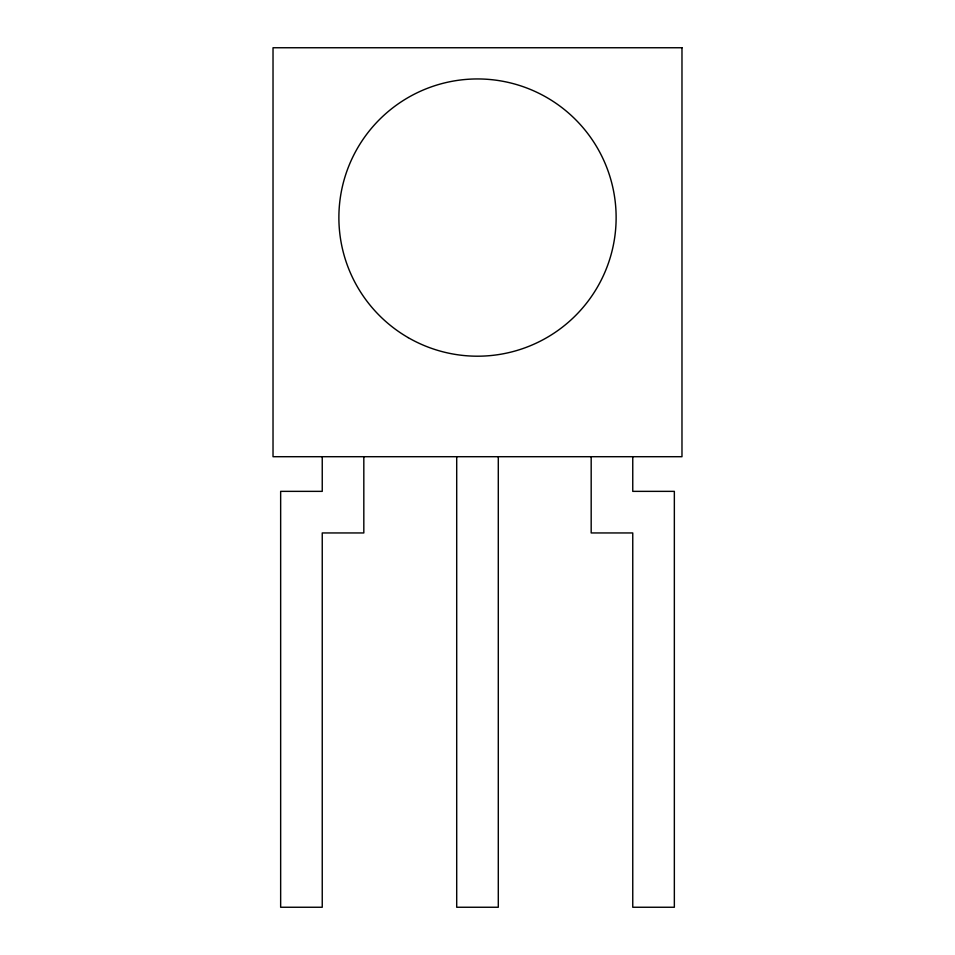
<?xml version="1.0" encoding="UTF-8"?>
<svg xmlns="http://www.w3.org/2000/svg" width="955" height="955" viewBox="0 0 955 955"><rect width="100%" height="100%" fill="white"/><g stroke="black" fill="none" stroke-linecap="round" stroke-linejoin="round"><path stroke-width="1.43" d="M632.759 456.705L632.759 491.359L674.349 491.359L674.349 907.25L632.759 907.25L632.759 532.95L591.181 532.95L591.181 456.705M498.295 456.705L498.295 907.25L456.705 907.25L456.705 456.705M363.819 456.705L363.819 532.95L322.241 532.95L322.241 907.25L280.651 907.25L280.651 491.359L322.241 491.359L322.241 456.705M681.977 47.75L273.023 47.75L273.023 456.705L681.977 456.705L681.977 47.75M408.191 337.628A138.63 138.63 0 0 0 616.13 217.573A138.63 138.63 0 0 0 408.191 97.517A138.63 138.63 0 0 0 408.191 337.628"/></g></svg>
